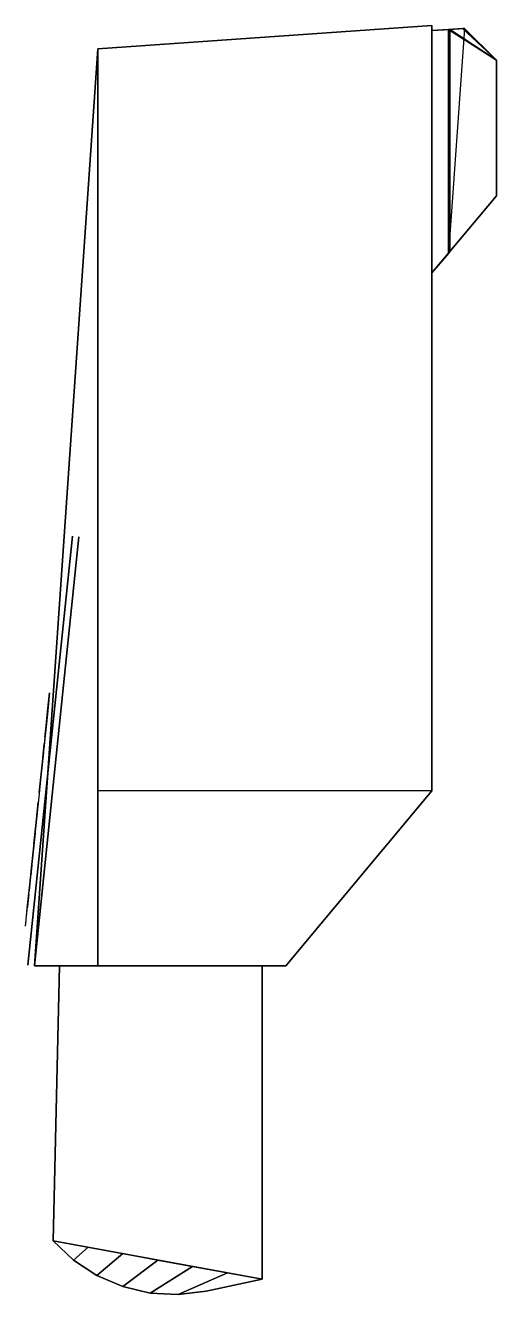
# Model space of a CAD drawing. Header units: millimetres. Extents: x -25.5 to 4, y -49.6 to 30.
import ezdxf

# ---------------------------------------------------------------- set-up
doc = ezdxf.new("R2010")
doc.units = ezdxf.units.MM
for name, color, linetype in [('AUXILIAR', 1, 'Continuous'), ('CINZA', 9, 'Continuous'), ('PINO', 3, 'Continuous'), ('PRETO', 28, 'Continuous')]:
    doc.layers.add(name, color=color, linetype=linetype)

msp = doc.modelspace()

# ---------------------------------------------------------------- linework, layer by layer
at = {"layer": 'AUXILIAR'}
for points in [[(0, 29.958, 8.8), (0, 29.958, -8.8), (-20.926, 28.494, -8.8), (-20.926, 28.494, 8.8)], [(-20.926, 28.494, 8.8), (0, 29.958, 8.8), (0, -18.04, 8.8), (-20.926, -18.04, 8.8)], [(-20.926, 28.494, -8.8), (0, 29.958, -8.8), (0, -18.04, -8.8), (-20.926, -18.04, -8.8)], [(0, -18.04, 8.8), (0, -18.04, -8.8), (0, 29.958, -8.8), (0, 29.958, 8.8)], [(0, 29.63, 8.8), (0, 29.63, 8.171), (1.124, 29.709, 8.525), (1.032, 29.702, 9.125)], [(1.124, 29.709, 8.525), (0, 29.63, 8.171), (0, 14.435, 8.171), (1.124, 15.774, 8.525)], [(1.124, 29.709, -8.525), (1.032, 29.702, -9.125), (0, 29.63, -8.8), (0, 29.63, -8.171)], [(0, 14.435, -8.171), (1.124, 15.774, -8.525), (1.124, 29.709, -8.525), (0, 29.63, -8.171)], [(1.032, 15.664, 9.125), (0, 14.435, 8.8), (0, 29.63, 8.8), (1.032, 29.702, 9.125)], [(1.032, 29.702, -9.125), (0, 29.63, -8.8), (0, 14.435, -8.8), (1.032, 15.664, -9.125)], [(1.032, 15.664, 9.125), (4.05, 19.262, 9.125), (4.05, 27.769, 9.125), (2.05, 29.769, 9.125)], [(1.032, 15.664, 9.125), (1.032, 22.683, 9.125), (1.032, 29.702, 9.125), (2.05, 29.769, 9.125)], [(1.032, 15.664, 8.525), (1.032, 22.683, 8.525), (1.032, 29.702, 8.525), (2.05, 29.769, 8.525)], [(1.032, 15.664, 8.525), (4.05, 19.262, 8.525), (4.05, 27.769, 8.525), (2.05, 29.769, 8.525)], [(1.124, 29.709, 8.525), (1.032, 29.702, 9.125), (1.91, 29.764, 9.125), (1.91, 29.764, 8.525)], [(1.124, 29.709, -8.525), (1.032, 29.702, -9.125), (1.91, 29.764, -9.125), (1.91, 29.764, -8.525)], [(4.05, 27.769, -9.125), (1.91, 29.764, -9.125), (1.032, 29.702, -9.125), (2.541, 28.735, -9.125)], [(1.032, 15.664, -9.125), (4.05, 19.262, -9.125), (4.05, 27.769, -9.125), (1.032, 29.702, -9.125)], [(4.05, 27.769, -8.525), (1.91, 29.764, -8.525), (1.124, 29.709, -8.525), (2.587, 28.739, -8.525)], [(1.124, 15.774, -8.525), (4.05, 19.262, -8.525), (4.05, 27.769, -8.525), (1.124, 29.709, -8.525)], [(1.91, 29.764, 9.125), (1.91, 29.764, 8.525), (2.05, 29.769, 8.525), (2.05, 29.769, 9.125)], [(1.91, 29.764, -9.125), (1.91, 29.764, -8.525), (4.05, 27.769, -8.525), (4.05, 27.769, -9.125)], [(4.05, 27.769, 9.125), (4.05, 27.769, 8.525), (2.05, 29.769, 8.525), (2.05, 29.769, 9.125)], [(-20.926, 28.494, -7.4), (-20.926, 28.494, 7.4), (-24.9, -29.011, 7.4), (-24.9, -29.011, -7.4)], [(-20.926, 28.494, 7.4), (-24.9, -29.011, 7.4), (-20.926, -29.011, 7.4), (-20.926, -0.258, 7.4)], [(-20.926, 28.494, -7.4), (-24.9, -29.011, -7.4), (-20.926, -29.011, -7.4), (-20.926, -0.258, -7.4)], [(-20.926, -29.011, -8.8), (-20.926, 28.494, -8.8), (-20.926, 28.494, 8.8), (-20.926, -29.011, 8.8)], [(-20.926, -29.011, 7.4), (-20.926, -29.011, -7.4), (-20.926, 28.494, -7.4), (-20.926, 28.494, 7.4)], [(4.05, 19.262, 9.125), (4.05, 19.262, 8.525), (4.05, 27.769, 8.525), (4.05, 27.769, 9.125)], [(4.05, 27.769, -8.525), (4.05, 27.769, -9.125), (4.05, 19.262, -9.125), (4.05, 19.262, -8.525)], [(1.124, 15.774, 8.525), (1.032, 15.664, 9.125), (4.05, 19.262, 9.125), (4.05, 19.262, 8.525)], [(1.124, 15.774, -8.525), (1.032, 15.664, -9.125), (4.05, 19.262, -9.125), (4.05, 19.262, -8.525)], [(0, 14.435, 8.8), (0, 14.435, 8.171), (1.124, 15.774, 8.525), (1.032, 15.664, 9.125)], [(1.032, 15.664, -9.125), (1.124, 15.774, -8.525), (0, 14.435, -8.171), (0, 14.435, -8.8)], [(-20.926, -18.04, 8.8), (-20.926, -29.011, 8.8), (-9.142, -29.011, 8.8), (0, -18.04, 8.8)], [(-20.926, -18.04, -8.8), (-20.926, -29.011, -8.8), (-9.142, -29.011, -8.8), (0, -18.04, -8.8)], [(0, -18.04, 8.8), (-9.142, -29.011, 8.8), (-9.142, -29.011, -8.8), (0, -18.04, -8.8)], [(-20.926, -29.011, -7.4), (-24.9, -29.011, -7.4), (-24.9, -29.011, 7.4), (-20.926, -29.011, 7.4)], [(-9.142, -29.011, 8.8), (-9.142, -29.011, -8.8), (-20.926, -29.011, -8.8), (-20.926, -29.011, 8.8)]]:
    msp.add_3dface(points, dxfattribs=at)
at = {"layer": 'CINZA'}
for points in [[(-24.087, -13.234, 2.773), (-24.208, -14.404, 2.773), (-24.071, -13.073, -1.445), (-23.949, -11.897, -1.445)], [(-24.474, -16.973, 2.773), (-24.595, -18.143, 2.773), (-24.457, -16.809, -1.445), (-24.336, -15.633, -1.445)], [(-24.808, -20.202, 1.627), (-24.929, -21.371, 1.627), (-24.829, -20.402, -1.445), (-24.707, -19.226, -1.445)], [(-24.96, -21.67, 1.627), (-25.082, -22.846, 1.627), (-24.981, -21.873, -1.445), (-24.86, -20.697, -1.445)]]:
    msp.add_3dface(points, dxfattribs=at)
for points, invisible_edges in [([(-24.167, -14.007, -0.569), (-24.125, -13.601, -0.182), (-24.106, -13.419, -1.376), (-24.206, -14.38, -1.568)], 10), ([(-24.162, -13.956, 0.601), (-24.125, -13.601, -0.182), (-24.112, -13.47, -0.182), (-24.165, -13.983, 1.429)], 10), ([(-24.112, -13.47, -0.182), (-24.125, -13.601, -0.182), (-24.106, -13.419, -1.376), (-24.078, -13.147, -1.208)], 3), ([(-24.224, -14.559, -0.137), (-24.2, -14.32, -0.422), (-24.292, -15.209, -1.055), (-24.344, -15.717, -0.236)], 10), ([(-24.2, -14.32, -0.422), (-24.167, -14.007, -0.569), (-24.206, -14.38, -1.568), (-24.292, -15.209, -1.055)], 10), ([(-24.165, -13.983, 1.429), (-24.279, -15.087, 1.663), (-24.219, -14.505, 0.727), (-24.162, -13.956, 0.601)], 10), ([(-24.219, -14.505, 0.727), (-24.239, -14.699, 0.301), (-24.372, -15.985, 0.814), (-24.279, -15.087, 1.663)], 10), ([(-24.239, -14.699, 0.301), (-24.224, -14.559, -0.137), (-24.344, -15.717, -0.236), (-24.372, -15.985, 0.814)], 10), ([(-24.604, -18.223, 1.627), (-24.725, -19.393, 1.627), (-24.659, -18.757, -0.287), (-24.531, -17.525, -0.449)], 4), ([(-24.538, -17.588, -1.112), (-24.624, -18.423, -1.424), (-24.704, -19.196, -0.575), (-24.671, -18.877, -0.575)], 10), ([(-24.531, -17.525, -0.449), (-24.538, -17.588, -1.112), (-24.671, -18.877, -0.575), (-24.659, -18.757, -0.287)], 10), ([(-24.624, -18.423, -1.424), (-24.719, -19.336, -1.094), (-24.745, -19.591, -0.295), (-24.704, -19.196, -0.575)], 10), ([(-25.133, -23.341, 0.445), (-25.255, -24.517, 0.445), (-25.189, -23.881, -1.445), (-25.067, -22.705, -1.445)], 1), ([(-25.12, -23.216, 1.555), (-25.232, -24.299, 1.597), (-25.132, -23.329, 0.607), (-25.081, -22.837, 0.739)], 10), ([(-25.07, -22.732, 1.279), (-25.12, -23.216, 1.555), (-25.081, -22.837, 0.739), (-25.043, -22.473, 0.445)], 10), ([(-25.255, -24.517, 0.445), (-25.301, -24.964, 0.763), (-25.346, -25.4, 1.603), (-25.133, -23.341, 0.445)], 10), ([(-25.132, -23.329, 0.607), (-25.133, -23.341, 0.445), (-25.275, -24.709, 1.215), (-25.232, -24.299, 1.597)], 10), ([(-25.337, -25.313, 0.331), (-25.463, -26.525, 0.445), (-25.397, -25.886, -1.445), (-25.276, -24.717, -1.445)], 1), ([(-25.34, -25.337, 0.607), (-25.337, -25.313, 0.331), (-25.463, -26.525, 0.445), (-25.446, -26.364, 1.474)], 10), ([(-25.301, -24.964, 0.763), (-25.34, -25.337, 0.607), (-25.446, -26.364, 1.474), (-25.346, -25.4, 1.603)], 10)]:
    msp.add_3dface(points, dxfattribs=dict(at, invisible_edges=invisible_edges))
at = {"layer": 'PINO'}
msp.add_line((-10.625, -48.666, 6.7), (-23.725, -46.245, 6.7), dxfattribs=at)
for points in [[(-23.334, -29.011, 6.7), (-23.334, -29.011, -6.7), (-23.725, -46.245, -6.7), (-23.725, -46.245, 6.7)], [(-10.625, -48.666, 6.7), (-23.725, -46.245, 6.7), (-23.334, -29.011, 6.7), (-10.625, -29.011, 6.7)], [(-10.625, -29.011, -6.7), (-23.334, -29.011, -6.7), (-23.725, -46.245, -6.7), (-10.625, -48.666, -6.7)], [(-10.625, -29.011, -6.7), (-10.625, -29.011, 6.7), (-23.334, -29.011, 6.7), (-23.334, -29.011, -6.7)], [(-10.625, -48.666, 6.7), (-10.625, -48.666, -6.7), (-10.625, -29.011, -6.7), (-10.625, -29.011, 6.7)], [(-14.151, -49.414, 6.7), (-14.151, -49.414, -6.7), (-10.625, -48.666, -6.7), (-10.625, -48.666, 6.7)]]:
    msp.add_3dface(points, dxfattribs=at)
at = {"layer": 'PRETO'}
for points in [[(-25.306, -28.969, 4.516), (-25.306, -28.969, -4.517), (-22.522, -2.074, -4.517), (-22.522, -2.074, 4.516)], [(-24.9, -29.011, 4.516), (-24.9, -29.011, -4.517), (-22.117, -2.116, -4.517), (-22.117, -2.116, 4.516)]]:
    msp.add_3dface(points, dxfattribs=at)

# ---------------------------------------------------------------- meshes
at = {"layer": 'PINO'}
mesh = msp.add_polymesh((2, 7), dxfattribs=at)
for k, corner in enumerate([(-14.151, -49.414, 6.7), (-15.897, -49.626, 6.7), (-17.654, -49.528, 6.7), (-19.366, -49.125, 6.7), (-20.982, -48.427, 6.7), (-22.45, -47.457, 6.7), (-23.725, -46.245, 6.7), (-14.151, -49.414, -6.7), (-15.897, -49.626, -6.7), (-17.654, -49.528, -6.7), (-19.366, -49.125, -6.7), (-20.982, -48.427, -6.7), (-22.45, -47.457, -6.7), (-23.725, -46.245, -6.7)]):
    mesh.set_mesh_vertex(divmod(k, 7), corner)
mesh = msp.add_polymesh((2, 7), dxfattribs=at)
for k, corner in enumerate([(-23.725, -46.245, 6.7), (-21.542, -46.649, 6.7), (-19.358, -47.052, 6.7), (-17.175, -47.456, 6.7), (-14.992, -47.859, 6.7), (-12.808, -48.263, 6.7), (-10.625, -48.666, 6.7), (-23.725, -46.245, 6.7), (-22.45, -47.457, 6.7), (-20.982, -48.427, 6.7), (-19.366, -49.125, 6.7), (-17.654, -49.528, 6.7), (-15.897, -49.626, 6.7), (-14.151, -49.414, 6.7)]):
    mesh.set_mesh_vertex(divmod(k, 7), corner)
mesh = msp.add_polymesh((2, 7), dxfattribs=at)
for k, corner in enumerate([(-23.725, -46.245, -6.7), (-21.542, -46.649, -6.7), (-19.358, -47.052, -6.7), (-17.175, -47.456, -6.7), (-14.992, -47.859, -6.7), (-12.808, -48.263, -6.7), (-10.625, -48.666, -6.7), (-23.725, -46.245, -6.7), (-22.45, -47.457, -6.7), (-20.982, -48.427, -6.7), (-19.366, -49.125, -6.7), (-17.654, -49.528, -6.7), (-15.897, -49.626, -6.7), (-14.151, -49.414, -6.7)]):
    mesh.set_mesh_vertex(divmod(k, 7), corner)

doc.saveas('drawing.dxf')
